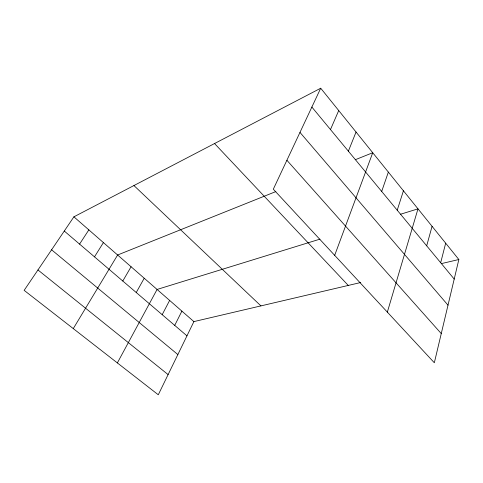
<?xml version="1.0" encoding="UTF-8"?>
<svg xmlns="http://www.w3.org/2000/svg" width="483" height="483" viewBox="0 0 483 483"><rect width="100%" height="100%" fill="white"/><g stroke="black" fill="none" stroke-linecap="round" stroke-linejoin="round"><path stroke-width="0.72" d="M458.85 259.522L434.332 362.769L273.312 189.197L320.712 88.22L458.85 259.522L441.42 263.603M440.677 262.728L445.676 243.191M426.688 245.823L432.068 226.31M387.342 312.121L417.988 208.855L400.371 214.295M397.225 210.208L403.426 190.797M381.691 191.443L388.35 172.099M334.677 255.344L372.731 152.731L355.234 159.746M348.376 151.173L356.043 132.04M330.481 129.547L338.716 110.553M360.71 282.519L193.894 321.6L158.285 394.78L24.15 290.355L73.905 216.825L320.712 88.22M174.713 325.385L181.898 311.124M162.185 314.681L169.63 300.414M117.363 362.92L157.078 289.45L319.951 239.139M136.236 292.511L144.23 278.238M122.797 281.028L131.086 266.755M73.277 328.603L117.623 255L275.841 191.576M94.493 256.847L103.41 242.593M79.58 244.108L88.848 229.872M37.958 269.949L168.108 374.591M51.59 249.802L177.853 354.564M64.287 231.043L186.963 335.848M73.905 216.825L193.894 321.6M133.93 185.544L260.929 305.896M214.549 143.542L348.273 285.429M286.89 160.265L441.263 333.59M299.973 132.396L448.007 305.178M311.867 107.057L454.207 279.077"/></g></svg>
